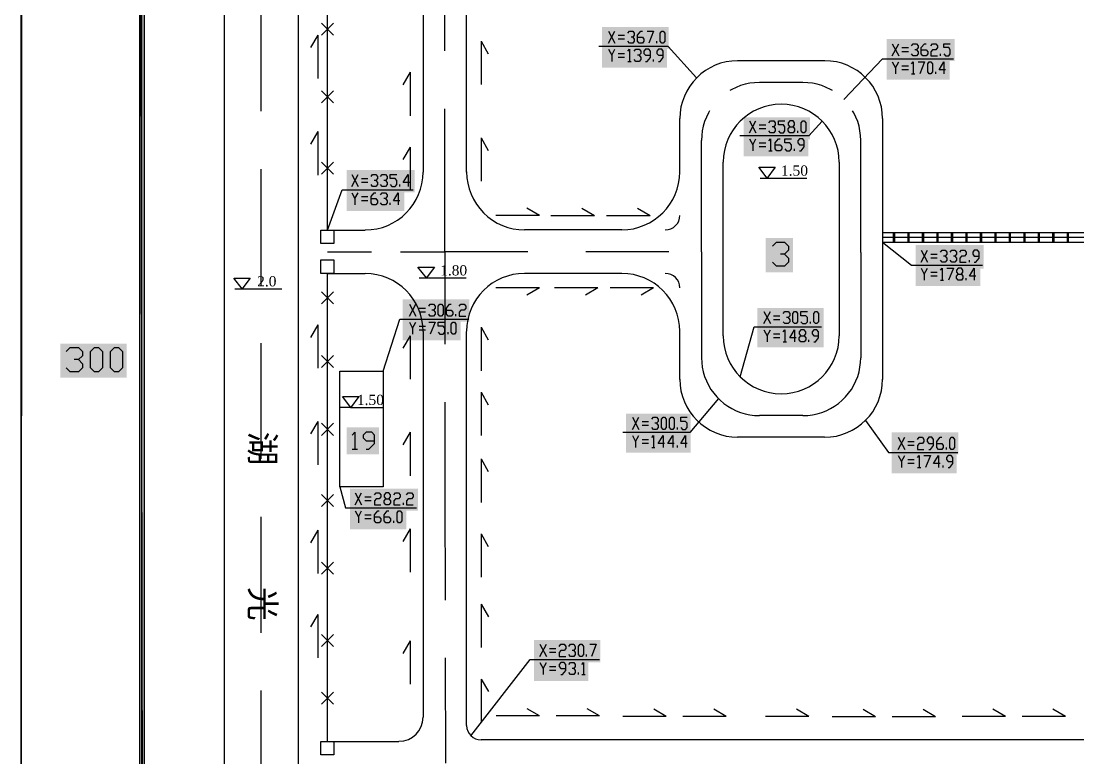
# Model space of a CAD drawing. Header units: inches. Extents: x 0 to 841, y 0 to 594.
# Drawn here: x 0 to 218.8, y 226.1 to 378.7 of the extents above; entities that cross this region are included whole.
import ezdxf

# ---------------------------------------------------------------- set-up
doc = ezdxf.new("R2010")
doc.units = ezdxf.units.IN
doc.header["$MEASUREMENT"] = 0
doc.layers.add('PDF_几何图形', color=7, linetype='Continuous')
doc.layers.add('PDF_文字', color=7, linetype='Continuous')
doc.layers.add('PDF_实体填充', color=7, linetype='Continuous', true_color=0xffffff)
doc.styles.add('PDF SimSun', font='')
doc.styles.add('PDF Times New Roman', font='times.ttf')
doc.styles.get('PDF SimSun').set_extended_font_data('SimSun')

msp = doc.modelspace()

# ---------------------------------------------------------------- hatches: boundary and pattern name
at = {"layer": 'PDF_几何图形', "true_color": 0xffffff, "transparency": 33554559}
h = msp.add_hatch(color=7, dxfattribs=at)
h.paths.add_polyline_path([(0.08, 0.08), (0.08, 593.87), (0, 0)])
h.paths.add_polyline_path([(0.08, 593.87), (0, 0), (0, 593.96)])
h = msp.add_hatch(color=7, dxfattribs=at)
h.paths.add_polyline_path([(25, 584.48), (25, 583.46), (831.49, 584.48)])
h.paths.add_polyline_path([(25, 583.46), (831.49, 584.48), (830.47, 583.46)])
h.paths.add_polyline_path([(831.49, 584.48), (830.47, 583.46), (831.49, 9.48)])
h.paths.add_polyline_path([(830.47, 583.46), (831.49, 9.48), (830.47, 10.5)])
h.paths.add_polyline_path([(831.49, 9.48), (830.47, 10.5), (24.49, 9.48)])
h.paths.add_polyline_path([(830.47, 10.5), (24.49, 9.48), (25.48, 10.5)])
h.paths.add_polyline_path([(24.49, 9.48), (25.48, 10.5), (24.49, 584.48)])
h.paths.add_polyline_path([(25.48, 10.5), (24.49, 584.48), (25.48, 583.46)])
h.paths.add_polyline_path([(24.49, 584.48), (25.48, 583.46), (410.49, 584.48)])
h.paths.add_polyline_path([(25.48, 583.46), (410.49, 584.48), (410.49, 583.46)])
at = {"layer": 'PDF_实体填充', "transparency": 33554559}
for points in [[(120.3, 372.89), (134.06, 372.89), (134.06, 377.47), (120.3, 377.47)], [(179.21, 370.42), (193.32, 370.42), (193.32, 375), (179.21, 375)], [(120.3, 369.01), (133.7, 369.01), (133.7, 373.59), (120.3, 373.59)], [(179.21, 366.54), (192.26, 366.54), (192.26, 371.12), (179.21, 371.12)], [(149.58, 354.19), (163.34, 354.19), (163.34, 358.77), (149.58, 358.77)], [(149.58, 350.66), (162.98, 350.66), (162.98, 355.25), (149.58, 355.25)], [(67.38, 343.25), (81.49, 343.25), (81.49, 347.84), (67.38, 347.84)], [(67.38, 339.37), (79.37, 339.37), (79.37, 343.96), (67.38, 343.96)], [(154.16, 326.67), (159.81, 326.67), (159.81, 333.73), (154.16, 333.73)], [(185.21, 327.38), (199.32, 327.38), (199.32, 332.32), (185.21, 332.32)], [(185.21, 323.85), (198.61, 323.85), (198.61, 328.44), (185.21, 328.44)], [(79.02, 316.44), (92.78, 316.44), (92.78, 321.03), (79.02, 321.03)], [(152.4, 314.68), (166.16, 314.68), (166.16, 319.26), (152.4, 319.26)], [(79.02, 312.56), (91.02, 312.56), (91.02, 317.15), (79.02, 317.15)], [(152.4, 311.15), (166.16, 311.15), (166.16, 315.74), (152.4, 315.74)], [(8.11, 304.8), (21.87, 304.8), (21.87, 311.86), (8.11, 311.86)], [(125.24, 292.81), (138.64, 292.81), (138.64, 297.39), (125.24, 297.39)], [(67.38, 288.93), (74.08, 288.93), (74.08, 294.57), (67.38, 294.57)], [(125.24, 289.28), (138.64, 289.28), (138.64, 293.86), (125.24, 293.86)], [(180.27, 288.93), (194.03, 288.93), (194.03, 293.51), (180.27, 293.51)], [(180.27, 285.04), (193.68, 285.04), (193.68, 289.63), (180.27, 289.63)], [(68.09, 277.28), (82.2, 277.28), (82.2, 281.87), (68.09, 281.87)], [(68.09, 273.4), (79.73, 273.4), (79.73, 277.99), (68.09, 277.99)], [(106.19, 245.89), (119.94, 245.89), (119.94, 250.47), (106.19, 250.47)], [(106.19, 242.01), (117.47, 242.01), (117.47, 246.59), (106.19, 246.59)]]:
    msp.add_hatch(color=7, dxfattribs=at).paths.add_polyline_path(points, flags=16)

# ---------------------------------------------------------------- linework, layer by layer
at = {"layer": 'PDF_几何图形', "color": 4, "true_color": 0x00ffff}
for p, q in [((42.02, 554.02), (42.02, 9.99)), ((57.34, 554.02), (57.34, 9.99))]:
    msp.add_line(p, q, dxfattribs=at)
at = {"layer": 'PDF_几何图形', "color": 2, "true_color": 0xffff00}
msp.add_line((25, 9.99), (25, 518.46), dxfattribs=at)
at = {"layer": 'PDF_几何图形'}
for p, q in [((83.23, 460.82), (83.23, 347.41)), ((92.22, 347.43), (92.24, 412.83)), ((87.71, 372.55), (87.69, 402.19)), ((49.7, 360), (49.7, 384.01)), ((121.62, 374.1), (122.96, 376.6)), ((121.62, 376.6), (122.96, 374.1)), ((61.45, 375.79), (59.94, 373.19)), ((61.45, 375.79), (61.45, 366.78)), ((95.23, 374.52), (95.23, 365.53)), ((95.23, 374.52), (96.73, 371.92)), ((123.61, 375.77), (124.95, 375.77)), ((124.95, 374.93), (123.61, 374.93)), ((131.61, 374.1), (131.61, 374.5)), ((133.94, 373.46), (119.61, 373.46)), ((122.28, 371.6), (122.96, 372.85)), ((123.61, 372), (124.95, 372)), ((139.87, 366.97), (133.94, 373.46)), ((180.38, 371.52), (181.72, 374.01)), ((180.38, 374.01), (181.72, 371.52)), ((182.37, 373.19), (183.71, 373.19)), ((183.71, 372.34), (182.37, 372.34)), ((124.95, 371.18), (123.61, 371.18)), ((125.62, 370.35), (126.28, 370.35)), ((130.96, 370.35), (130.96, 370.76)), ((166.37, 370.48), (148.36, 370.48)), ((170.35, 362.46), (178.37, 370.9)), ((178.37, 370.9), (193.08, 370.9)), ((181.04, 369.02), (181.72, 370.27)), ((190.37, 371.52), (190.37, 371.94)), ((80.56, 368.09), (79.06, 365.51)), ((80.56, 368.09), (80.56, 359.09)), ((182.37, 369.44), (183.71, 369.44)), ((183.71, 368.6), (182.37, 368.6)), ((184.38, 367.77), (185.04, 367.77)), ((189.38, 367.77), (189.38, 368.19)), ((161.86, 365.97), (152.87, 365.97)), ((87.74, 330.92), (87.71, 360.55)), ((136.36, 347.43), (136.36, 358.48)), ((150.81, 355.56), (152.15, 358.06)), ((150.81, 358.06), (152.15, 355.56)), ((152.82, 357.23), (154.16, 357.23)), ((165.84, 357.97), (163.13, 354.94)), ((178.37, 358.48), (178.37, 304.48)), ((61.45, 355.79), (59.94, 353.19)), ((61.45, 355.79), (61.45, 346.79)), ((95.23, 354.52), (95.23, 345.52)), ((95.23, 354.52), (96.73, 351.92)), ((163.13, 354.94), (148.82, 354.94)), ((154.16, 356.4), (152.82, 356.4)), ((160.82, 355.56), (160.82, 355.98)), ((80.56, 352.59), (79.06, 349.99)), ((80.56, 352.59), (80.56, 343.6)), ((140.86, 330.92), (140.86, 353.97)), ((151.49, 353.06), (152.15, 354.31)), ((152.82, 353.48), (154.16, 353.48)), ((154.16, 352.64), (152.82, 352.64)), ((173.86, 330.77), (173.86, 353.97)), ((154.81, 351.81), (155.49, 351.81)), ((160.15, 351.81), (160.15, 352.23)), ((49.7, 324), (49.7, 348)), ((145.37, 313.48), (145.37, 349.48)), ((152.65, 348.4), (154.43, 346.18)), ((152.82, 348.4), (156.15, 348.4)), ((156.15, 348.4), (154.43, 346.1)), ((169.35, 349.48), (169.35, 313.48)), ((68.45, 344.4), (69.79, 346.9)), ((68.45, 346.9), (69.79, 344.4)), ((70.44, 346.07), (71.78, 346.07)), ((152.99, 346.18), (162.69, 346.18)), ((63.42, 335.41), (66.44, 343.77)), ((66.44, 343.77), (81.15, 343.77)), ((71.78, 345.23), (70.44, 345.23)), ((78.44, 344.4), (78.44, 344.83)), ((69.11, 341.91), (69.79, 343.15)), ((70.44, 342.33), (71.78, 342.33)), ((71.78, 341.48), (70.44, 341.48)), ((76.43, 340.66), (76.43, 341.06)), ((107.34, 338.43), (104.73, 339.94)), ((118.7, 338.35), (116.1, 339.85)), ((130.24, 338.35), (127.64, 339.85)), ((107.34, 338.43), (98.32, 338.43)), ((118.7, 338.35), (109.71, 338.35)), ((130.24, 338.35), (121.22, 338.35)), ((63.42, 335.41), (71.23, 335.41)), ((124.35, 335.43), (104.22, 335.43)), ((178.37, 334.9), (275.23, 334.9)), ((180.57, 334.9), (180.57, 332.89)), ((180.81, 334.9), (180.81, 332.89)), ((183.58, 334.9), (183.58, 332.89)), ((183.81, 334.9), (183.81, 332.89)), ((186.58, 334.9), (186.58, 332.89)), ((186.82, 334.9), (186.82, 332.89)), ((189.59, 334.9), (189.59, 332.89)), ((189.8, 334.9), (189.8, 332.89)), ((192.57, 334.9), (192.57, 332.89)), ((192.81, 334.9), (192.81, 332.89)), ((195.58, 334.9), (195.58, 332.89)), ((195.81, 334.9), (195.81, 332.89)), ((198.59, 334.9), (198.59, 332.89)), ((198.82, 334.9), (198.82, 332.89)), ((201.59, 334.9), (201.59, 332.89)), ((201.8, 334.9), (201.8, 332.89)), ((204.58, 334.9), (204.58, 332.89)), ((204.81, 334.9), (204.81, 332.89)), ((207.58, 334.9), (207.58, 332.89)), ((207.81, 334.9), (207.81, 332.89)), ((210.59, 334.9), (210.59, 332.89)), ((210.8, 334.9), (210.8, 332.89)), ((213.57, 334.9), (213.57, 332.89)), ((213.8, 334.9), (213.8, 332.89)), ((216.58, 334.9), (216.58, 332.89)), ((216.81, 334.9), (216.81, 332.89)), ((274.24, 333.88), (178.37, 333.88)), ((178.37, 332.89), (273.24, 332.89)), ((178.37, 332.89), (184.34, 328.13)), ((63.42, 330.9), (72.56, 330.9)), ((78.57, 330.92), (87.74, 330.92)), ((87.74, 330.92), (87.74, 311.74)), ((104.92, 330.92), (87.74, 330.92)), ((134.11, 330.92), (116.92, 330.92)), ((140.86, 330.92), (140.86, 308.97)), ((173.86, 330.77), (173.86, 308.97)), ((186.35, 328.76), (187.68, 331.26)), ((186.35, 331.26), (187.68, 328.76)), ((188.34, 330.43), (189.67, 330.43)), ((189.67, 329.59), (188.34, 329.59)), ((196.34, 328.76), (196.34, 329.18)), ((63.39, 326.41), (71.23, 326.41)), ((82.08, 327.74), (83.88, 325.52)), ((82.25, 327.74), (85.58, 327.74)), ((85.58, 327.74), (83.88, 325.44)), ((124.35, 326.43), (104.22, 326.43)), ((184.34, 328.13), (199.05, 328.13)), ((187.01, 326.26), (187.68, 327.51)), ((188.34, 326.69), (189.67, 326.69)), ((43.94, 325.46), (45.72, 323.26)), ((44.11, 325.46), (47.41, 325.46)), ((47.41, 325.46), (45.72, 323.17)), ((82.42, 325.52), (92.12, 325.54)), ((189.67, 325.84), (188.34, 325.84)), ((190.35, 325.01), (191.01, 325.01)), ((195.69, 325.01), (195.69, 325.42)), ((44.28, 323.26), (53.95, 323.26)), ((107.34, 323.43), (98.32, 323.43)), ((107.34, 323.43), (104.73, 321.92)), ((119.42, 323.43), (110.41, 323.43)), ((119.42, 323.43), (116.82, 321.92)), ((130.96, 323.43), (121.94, 323.43)), ((130.96, 323.43), (128.35, 321.92)), ((80.39, 317.58), (81.72, 320.08)), ((80.39, 320.08), (81.72, 317.58)), ((82.38, 319.24), (83.71, 319.24)), ((83.71, 318.41), (82.38, 318.41)), ((90.04, 317.58), (90.04, 317.99)), ((153.8, 316.02), (155.13, 318.52)), ((153.8, 318.52), (155.13, 316.02)), ((155.79, 317.67), (157.12, 317.67)), ((61.45, 315.79), (59.94, 313.18)), ((61.45, 315.79), (61.45, 306.79)), ((74.97, 306.2), (78.38, 316.95)), ((78.38, 316.95), (92.71, 316.95)), ((81.05, 315.09), (81.72, 316.34)), ((82.38, 315.49), (83.71, 315.49)), ((95.23, 315.28), (95.23, 306.28)), ((95.23, 315.28), (96.73, 312.67)), ((148.89, 304.99), (151.79, 315.38)), ((151.79, 315.38), (165.71, 315.38)), ((157.12, 316.84), (155.79, 316.84)), ((163.45, 316.02), (163.45, 316.42)), ((80.56, 313.5), (79.06, 310.92)), ((80.56, 313.5), (80.56, 304.5)), ((83.71, 314.66), (82.38, 314.66)), ((83.23, 314.41), (83.23, 270.07)), ((88.39, 313.82), (88.39, 314.24)), ((92.22, 274.98), (92.22, 314.43)), ((136.36, 304.48), (136.36, 314.43)), ((154.45, 313.52), (155.13, 314.77)), ((155.79, 313.92), (157.12, 313.92)), ((157.12, 313.1), (155.79, 313.1)), ((49.7, 288.01), (49.7, 312)), ((157.8, 312.25), (158.45, 312.25)), ((163.13, 312.25), (163.13, 312.67)), ((66.44, 300.91), (68.22, 298.68)), ((66.61, 300.91), (69.93, 300.91)), ((69.93, 300.91), (68.22, 298.6)), ((95.23, 301.84), (95.23, 292.84)), ((95.23, 301.84), (96.73, 299.23)), ((144.38, 300.5), (138.49, 293.5)), ((68.22, 298.68), (65.98, 298.68)), ((68.22, 298.68), (74.97, 298.68)), ((87.74, 299.74), (87.74, 280.56)), ((61.45, 295.78), (59.94, 293.18)), ((61.45, 295.78), (61.45, 286.79)), ((126.58, 294.13), (127.91, 296.63)), ((126.58, 296.63), (127.91, 294.13)), ((128.57, 295.78), (129.9, 295.78)), ((161.86, 296.97), (152.87, 296.97)), ((174.86, 295.99), (179.6, 289.35)), ((80.56, 293.52), (79.06, 290.91)), ((80.56, 293.52), (80.56, 284.5)), ((138.49, 293.5), (124.57, 293.5)), ((129.9, 294.96), (128.57, 294.96)), ((135.91, 294.13), (135.91, 294.53)), ((127.23, 291.63), (127.91, 292.88)), ((128.57, 292.04), (129.9, 292.04)), ((129.9, 291.21), (128.57, 291.21)), ((166.37, 292.48), (148.36, 292.48)), ((181.61, 289.98), (182.94, 292.48)), ((181.61, 292.48), (182.94, 289.98)), ((183.6, 291.63), (184.93, 291.63)), ((68.52, 290.05), (69.68, 290.05)), ((130.58, 290.39), (131.23, 290.39)), ((135.91, 290.39), (135.91, 290.79)), ((179.6, 289.35), (193.93, 289.35)), ((184.93, 290.81), (183.6, 290.81)), ((191.6, 289.98), (191.6, 290.39)), ((95.23, 287.99), (95.23, 279)), ((95.23, 287.99), (96.73, 285.39)), ((182.27, 287.49), (182.94, 288.73)), ((183.6, 287.89), (184.93, 287.89)), ((184.93, 287.06), (183.6, 287.06)), ((190.94, 286.24), (190.94, 286.64)), ((185.61, 286.24), (186.27, 286.24)), ((65.98, 282.22), (67.16, 277.88)), ((69.15, 278.49), (70.48, 280.99)), ((69.15, 280.99), (70.48, 278.49)), ((71.16, 280.16), (72.5, 280.16)), ((87.74, 280.56), (87.78, 258.78)), ((67.16, 277.88), (81.87, 277.88)), ((72.5, 279.32), (71.16, 279.32)), ((79.16, 278.49), (79.16, 278.91)), ((49.7, 252.01), (49.7, 276.01)), ((69.83, 275.99), (70.48, 277.24)), ((71.16, 276.42), (72.5, 276.42)), ((72.5, 275.57), (71.16, 275.57)), ((77.15, 274.74), (77.15, 275.17)), ((80.56, 273.52), (79.06, 270.91)), ((80.56, 273.52), (80.56, 264.52)), ((92.22, 232.79), (92.22, 274.98)), ((92.22, 274.55), (92.22, 274.98)), ((61.45, 273.24), (59.94, 270.64)), ((61.45, 273.24), (61.45, 264.24)), ((95.23, 272.48), (95.23, 263.48)), ((95.23, 272.48), (96.73, 269.88)), ((83.23, 270.07), (83.23, 234.48)), ((83.23, 270.07), (83.23, 247.54)), ((95.25, 257.92), (95.25, 248.92)), ((95.25, 257.92), (96.75, 255.33)), ((61.45, 255.8), (59.94, 253.2)), ((61.45, 255.8), (61.45, 246.78)), ((80.56, 250.34), (79.06, 247.73)), ((80.56, 250.34), (80.56, 241.34)), ((107.42, 247.1), (108.75, 249.6)), ((107.42, 249.6), (108.75, 247.1)), ((109.41, 248.75), (110.74, 248.75)), ((110.74, 247.93), (109.41, 247.93)), ((117.09, 247.1), (117.09, 247.5)), ((87.8, 246.78), (87.84, 225)), ((93.11, 230.67), (105.41, 246.46)), ((105.41, 246.46), (119.74, 246.46)), ((108.08, 244.6), (108.75, 245.85)), ((109.41, 245), (110.74, 245)), ((110.74, 244.18), (109.41, 244.18)), ((115.42, 243.35), (115.42, 243.76)), ((116.08, 243.35), (116.76, 243.35)), ((95.25, 242.4), (95.25, 233.4)), ((95.25, 242.4), (96.75, 239.8)), ((49.7, 216.01), (49.7, 240.01)), ((107.36, 234.76), (98.36, 234.76)), ((107.36, 234.76), (104.75, 236.26)), ((119.78, 234.76), (110.79, 234.76)), ((119.78, 234.76), (117.18, 236.26)), ((133.58, 234.67), (124.57, 234.67)), ((133.58, 234.67), (130.98, 236.18)), ((146.01, 234.67), (136.99, 234.67)), ((146.01, 234.67), (143.4, 236.18)), ((163.13, 234.67), (154.14, 234.67)), ((163.13, 234.67), (160.53, 236.18)), ((176.91, 234.61), (167.92, 234.61)), ((176.91, 234.61), (174.33, 236.11)), ((189.34, 234.61), (180.34, 234.61)), ((189.34, 234.61), (186.75, 236.11)), ((203.81, 234.67), (194.82, 234.67)), ((203.81, 234.67), (201.21, 236.18)), ((216.24, 234.67), (207.24, 234.67)), ((216.24, 234.67), (213.64, 236.18)), ((226.12, 229.81), (95.23, 229.81)), ((63.42, 229.49), (78.21, 229.49))]:
    msp.add_line(p, q, dxfattribs=at)
at = {"layer": 'PDF_几何图形', "color": 1, "true_color": 0xff0000}
for p, q in [((63.42, 335.41), (63.42, 397.66)), ((64.66, 378.27), (62.17, 375.77)), ((64.66, 375.77), (62.17, 378.27)), ((64.66, 364.24), (62.17, 361.74)), ((64.66, 361.74), (62.17, 364.24)), ((64.66, 349.5), (62.17, 347.01)), ((64.66, 347.01), (62.17, 349.5)), ((63.42, 325.27), (63.42, 326.41)), ((63.42, 276.06), (63.42, 325.27)), ((64.66, 322.6), (62.17, 320.1)), ((64.66, 320.1), (62.17, 322.6)), ((64.66, 309.41), (62.17, 306.92)), ((64.66, 306.92), (62.17, 309.41)), ((64.66, 295.38), (62.17, 292.88)), ((64.66, 292.88), (62.17, 295.38)), ((64.66, 280.65), (62.17, 278.15)), ((64.66, 278.15), (62.17, 280.65)), ((63.42, 229.49), (63.42, 276.06)), ((64.66, 266.62), (62.17, 264.1)), ((64.66, 264.1), (62.17, 266.62)), ((64.66, 251.63), (62.17, 249.13)), ((64.66, 249.13), (62.17, 251.63)), ((64.66, 239.71), (62.17, 237.21)), ((64.66, 237.21), (62.17, 239.71))]:
    msp.add_line(p, q, dxfattribs=at)
at = {"layer": 'PDF_几何图形'}
for points in [[(0.08, 593.87), (0, 0), (0, 593.96), (0.08, 593.87), (0.08, 593.87)], [(132.63, 374.1), (132.29, 374.5), (132.29, 376.17), (132.63, 376.6), (132.95, 376.6), (133.29, 376.17), (133.29, 374.5), (132.95, 374.1)], [(188.04, 367.77), (187.71, 368.19), (187.71, 369.85), (188.04, 370.27), (188.38, 370.27), (188.72, 369.85), (188.72, 368.19), (188.38, 367.77)], [(161.82, 355.56), (161.48, 355.98), (161.48, 357.65), (161.82, 358.06), (162.16, 358.06), (162.5, 357.65), (162.5, 355.98), (162.16, 355.56)], [(64.73, 332.59), (62.08, 332.59), (62.08, 335.41), (64.73, 335.41)], [(64.73, 326.41), (62.06, 326.41), (62.06, 329.21), (64.73, 329.21)], [(86.72, 317.58), (86.38, 317.99), (86.38, 319.66), (86.72, 320.08), (87.06, 320.08), (87.38, 319.66), (87.38, 317.99), (87.06, 317.58)], [(160.13, 316.02), (159.79, 316.42), (159.79, 318.09), (160.13, 318.52), (160.46, 318.52), (160.78, 318.09), (160.78, 316.42), (160.46, 316.02)], [(164.47, 316.02), (164.13, 316.42), (164.13, 318.09), (164.47, 318.52), (164.78, 318.52), (165.12, 318.09), (165.12, 316.42), (164.78, 316.02)], [(89.39, 313.82), (89.05, 314.24), (89.05, 315.91), (89.39, 316.34), (89.73, 316.34), (90.04, 315.91), (90.04, 314.24), (89.73, 313.82)], [(65.98, 306.2), (74.97, 306.2), (74.97, 282.22), (65.98, 282.22)], [(132.91, 294.13), (132.57, 294.53), (132.57, 296.21), (132.91, 296.63), (133.24, 296.63), (133.58, 296.21), (133.58, 294.53), (133.24, 294.13)], [(134.58, 294.13), (134.24, 294.53), (134.24, 296.21), (134.58, 296.63), (134.92, 296.63), (135.23, 296.21), (135.23, 294.53), (134.92, 294.13)], [(192.6, 289.98), (192.28, 290.39), (192.28, 292.06), (192.6, 292.48), (192.93, 292.48), (193.27, 292.06), (193.27, 290.39), (192.93, 289.98)], [(78.15, 274.74), (77.83, 275.17), (77.83, 276.82), (78.15, 277.24), (78.49, 277.24), (78.82, 276.82), (78.82, 275.17), (78.49, 274.74)], [(115.76, 247.1), (115.42, 247.5), (115.42, 249.17), (115.76, 249.6), (116.08, 249.6), (116.42, 249.17), (116.42, 247.5), (116.08, 247.1)], [(64.73, 226.69), (62.08, 226.69), (62.08, 229.49), (64.73, 229.49)]]:
    msp.add_lwpolyline(points, close=True, dxfattribs=at)
for points in [[(0.08, 0.08), (0.08, 593.87), (0, 0), (0.08, 0.08), (0.08, 0.08)], [(24.49, 9.48), (25.48, 10.5), (24.49, 584.48), (24.49, 9.48), (24.49, 9.48)], [(25.48, 10.5), (24.49, 584.48), (25.48, 583.46), (25.48, 10.5), (25.48, 10.5)], [(125.62, 376.17), (125.96, 376.6), (126.62, 376.6), (126.96, 376.17), (126.96, 375.77), (126.62, 375.35), (126.28, 375.35)], [(127.61, 375.35), (128.63, 375.35), (128.95, 374.93), (128.95, 374.5), (128.63, 374.1), (127.95, 374.1), (127.61, 374.5), (127.61, 375.77), (128.29, 376.6), (128.63, 376.6)], [(129.62, 376.6), (130.96, 376.6), (129.96, 374.1)], [(126.62, 375.35), (126.96, 374.93), (126.96, 374.5), (126.62, 374.1), (125.96, 374.1), (125.62, 374.5)], [(121.62, 372.85), (122.28, 371.6), (122.28, 370.35)], [(125.62, 372.43), (125.96, 372.85), (125.96, 370.35)], [(126.96, 372.43), (127.3, 372.85), (127.95, 372.85), (128.29, 372.43), (128.29, 372), (127.95, 371.6), (127.61, 371.6)], [(129.29, 370.35), (129.62, 370.35), (130.28, 371.18), (130.28, 372.43), (129.96, 372.85), (129.29, 372.85), (128.95, 372.43), (128.95, 372), (129.29, 371.6), (130.28, 371.6)], [(131.95, 370.35), (132.29, 370.35), (132.95, 371.18), (132.95, 372.43), (132.63, 372.85), (131.95, 372.85), (131.61, 372.43), (131.61, 372), (131.95, 371.6), (132.95, 371.6)], [(184.38, 373.59), (184.72, 374.01), (185.38, 374.01), (185.72, 373.59), (185.72, 373.19), (185.38, 372.77), (185.04, 372.77)], [(185.38, 372.77), (185.72, 372.34), (185.72, 371.94), (185.38, 371.52), (184.72, 371.52), (184.38, 371.94)], [(186.37, 372.77), (187.39, 372.77), (187.71, 372.34), (187.71, 371.94), (187.39, 371.52), (186.71, 371.52), (186.37, 371.94), (186.37, 373.19), (187.05, 374.01), (187.39, 374.01)], [(188.38, 373.59), (188.72, 374.01), (189.38, 374.01), (189.72, 373.59), (189.72, 373.19), (189.38, 372.77), (188.72, 372.77), (188.38, 372.34), (188.38, 371.52), (189.72, 371.52)], [(191.05, 371.94), (191.39, 371.52), (192.05, 371.52), (192.38, 371.94), (192.38, 372.77), (192.05, 373.19), (191.05, 373.19), (191.05, 374.01), (192.38, 374.01)], [(127.95, 371.6), (128.29, 371.18), (128.29, 370.76), (127.95, 370.35), (127.3, 370.35), (126.96, 370.76)], [(180.38, 370.27), (181.04, 369.02), (181.04, 367.77)], [(184.38, 369.85), (184.72, 370.27), (184.72, 367.77)], [(185.72, 370.27), (187.05, 370.27), (186.06, 367.77)], [(191.39, 368.6), (190.06, 368.6), (191.05, 370.27), (191.05, 367.77)], [(152.87, 365.97), (151.87, 365.93), (150.9, 365.8), (149.92, 365.61), (148.97, 365.32), (148.04, 364.96), (147.15, 364.53), (146.75, 364.28)], [(167.98, 364.3), (167.58, 364.53), (166.69, 364.96), (165.76, 365.32), (164.8, 365.61), (163.83, 365.8), (162.86, 365.93), (161.86, 365.97)], [(142.56, 360.09), (142.3, 359.69), (141.88, 358.8), (141.52, 357.86), (141.22, 356.91), (141.03, 355.96), (140.91, 354.96), (140.86, 353.97)], [(173.86, 353.97), (173.82, 354.96), (173.69, 355.96), (173.5, 356.91), (173.21, 357.86), (172.85, 358.8), (172.42, 359.69), (172.17, 360.09)], [(154.81, 357.65), (155.15, 358.06), (155.83, 358.06), (156.15, 357.65), (156.15, 357.23), (155.83, 356.81), (155.49, 356.81)], [(155.83, 356.81), (156.15, 356.4), (156.15, 355.98), (155.83, 355.56), (155.15, 355.56), (154.81, 355.98)], [(156.82, 355.98), (157.16, 355.56), (157.82, 355.56), (158.16, 355.98), (158.16, 356.81), (157.82, 357.23), (156.82, 357.23), (156.82, 358.06), (158.16, 358.06)], [(159.15, 355.56), (158.81, 355.98), (158.81, 356.4), (159.15, 356.81), (159.83, 356.81), (160.15, 357.23), (160.15, 357.65), (159.83, 358.06), (159.15, 358.06), (158.81, 357.65), (158.81, 357.23), (159.15, 356.81)], [(159.83, 356.81), (160.15, 356.4), (160.15, 355.98), (159.83, 355.56), (159.15, 355.56)], [(150.81, 354.31), (151.49, 353.06), (151.49, 351.81)], [(154.81, 353.91), (155.15, 354.31), (155.15, 351.81)], [(156.15, 353.06), (157.16, 353.06), (157.48, 352.64), (157.48, 352.23), (157.16, 351.81), (156.49, 351.81), (156.15, 352.23), (156.15, 353.48), (156.82, 354.31), (157.16, 354.31)], [(158.16, 352.23), (158.5, 351.81), (159.15, 351.81), (159.49, 352.23), (159.49, 353.06), (159.15, 353.48), (158.16, 353.48), (158.16, 354.31), (159.49, 354.31)], [(161.16, 351.81), (161.48, 351.81), (162.16, 352.64), (162.16, 353.91), (161.82, 354.31), (161.16, 354.31), (160.82, 353.91), (160.82, 353.48), (161.16, 353.06), (162.16, 353.06)], [(72.45, 346.48), (72.77, 346.9), (73.45, 346.9), (73.79, 346.48), (73.79, 346.07), (73.45, 345.65), (73.11, 345.65)], [(74.44, 346.48), (74.78, 346.9), (75.44, 346.9), (75.78, 346.48), (75.78, 346.07), (75.44, 345.65), (75.1, 345.65)], [(76.43, 344.83), (76.77, 344.4), (77.45, 344.4), (77.77, 344.83), (77.77, 345.65), (77.45, 346.07), (76.43, 346.07), (76.43, 346.9), (77.77, 346.9)], [(80.43, 345.23), (79.1, 345.23), (80.12, 346.9), (80.12, 344.4)], [(73.45, 345.65), (73.79, 345.23), (73.79, 344.83), (73.45, 344.4), (72.77, 344.4), (72.45, 344.83)], [(75.44, 345.65), (75.78, 345.23), (75.78, 344.83), (75.44, 344.4), (74.78, 344.4), (74.44, 344.83)], [(68.45, 343.15), (69.11, 341.91), (69.11, 340.66)], [(72.45, 341.91), (73.45, 341.91), (73.79, 341.48), (73.79, 341.06), (73.45, 340.66), (72.77, 340.66), (72.45, 341.06), (72.45, 342.33), (73.11, 343.15), (73.45, 343.15)], [(74.44, 342.73), (74.78, 343.15), (75.44, 343.15), (75.78, 342.73), (75.78, 342.33), (75.44, 341.91), (75.1, 341.91)], [(75.44, 341.91), (75.78, 341.48), (75.78, 341.06), (75.44, 340.66), (74.78, 340.66), (74.44, 341.06)], [(78.44, 341.48), (77.11, 341.48), (78.1, 343.15), (78.1, 340.66)], [(155.55, 332.08), (156.38, 332.91), (158.05, 332.91), (158.88, 332.08), (158.88, 331.24), (158.05, 330.41), (157.2, 330.41)], [(158.05, 330.41), (158.88, 329.59), (158.88, 328.74), (158.05, 327.91), (156.38, 327.91), (155.55, 328.74)], [(190.35, 330.83), (190.69, 331.26), (191.35, 331.26), (191.69, 330.83), (191.69, 330.43), (191.35, 330.01), (191.01, 330.01)], [(192.34, 330.83), (192.68, 331.26), (193.36, 331.26), (193.68, 330.83), (193.68, 330.43), (193.36, 330.01), (193.02, 330.01)], [(194.35, 330.83), (194.69, 331.26), (195.35, 331.26), (195.69, 330.83), (195.69, 330.43), (195.35, 330.01), (194.69, 330.01), (194.35, 329.59), (194.35, 328.76), (195.69, 328.76)], [(197.36, 328.76), (197.68, 328.76), (198.35, 329.59), (198.35, 330.83), (198.01, 331.26), (197.36, 331.26), (197.02, 330.83), (197.02, 330.43), (197.36, 330.01), (198.35, 330.01)], [(191.35, 330.01), (191.69, 329.59), (191.69, 329.18), (191.35, 328.76), (190.69, 328.76), (190.35, 329.18)], [(193.36, 330.01), (193.68, 329.59), (193.68, 329.18), (193.36, 328.76), (192.68, 328.76), (192.34, 329.18)], [(186.35, 327.51), (187.01, 326.26), (187.01, 325.01)], [(190.35, 327.09), (190.69, 327.51), (190.69, 325.01)], [(191.69, 327.51), (193.02, 327.51), (192.02, 325.01)], [(194.01, 325.01), (193.68, 325.42), (193.68, 325.84), (194.01, 326.26), (194.69, 326.26), (195.01, 326.69), (195.01, 327.09), (194.69, 327.51), (194.01, 327.51), (193.68, 327.09), (193.68, 326.69), (194.01, 326.26)], [(194.69, 326.26), (195.01, 325.84), (195.01, 325.42), (194.69, 325.01), (194.01, 325.01)], [(197.68, 325.84), (196.34, 325.84), (197.36, 327.51), (197.36, 325.01)], [(84.39, 319.66), (84.71, 320.08), (85.39, 320.08), (85.72, 319.66), (85.72, 319.24), (85.39, 318.83), (85.05, 318.83)], [(88.05, 318.83), (89.05, 318.83), (89.39, 318.41), (89.39, 317.99), (89.05, 317.58), (88.39, 317.58), (88.05, 317.99), (88.05, 319.24), (88.71, 320.08), (89.05, 320.08)], [(90.72, 319.66), (91.06, 320.08), (91.72, 320.08), (92.05, 319.66), (92.05, 319.24), (91.72, 318.83), (91.06, 318.83), (90.72, 318.41), (90.72, 317.58), (92.05, 317.58)], [(85.39, 318.83), (85.72, 318.41), (85.72, 317.99), (85.39, 317.58), (84.71, 317.58), (84.39, 317.99)], [(157.8, 318.09), (158.12, 318.52), (158.79, 318.52), (159.13, 318.09), (159.13, 317.67), (158.79, 317.27), (158.45, 317.27)], [(158.79, 317.27), (159.13, 316.84), (159.13, 316.42), (158.79, 316.02), (158.12, 316.02), (157.8, 316.42)], [(161.46, 316.42), (161.8, 316.02), (162.45, 316.02), (162.79, 316.42), (162.79, 317.27), (162.45, 317.67), (161.46, 317.67), (161.46, 318.52), (162.79, 318.52)], [(80.39, 316.34), (81.05, 315.09), (81.05, 313.82)], [(84.39, 316.34), (85.72, 316.34), (84.71, 313.82)], [(86.38, 314.24), (86.72, 313.82), (87.38, 313.82), (87.71, 314.24), (87.71, 315.09), (87.38, 315.49), (86.38, 315.49), (86.38, 316.34), (87.71, 316.34)], [(153.8, 314.77), (154.45, 313.52), (154.45, 312.25)], [(157.8, 314.35), (158.12, 314.77), (158.12, 312.25)], [(160.46, 313.1), (159.13, 313.1), (160.13, 314.77), (160.13, 312.25)], [(161.46, 312.25), (161.12, 312.67), (161.12, 313.1), (161.46, 313.52), (162.12, 313.52), (162.45, 313.92), (162.45, 314.35), (162.12, 314.77), (161.46, 314.77), (161.12, 314.35), (161.12, 313.92), (161.46, 313.52)], [(162.12, 313.52), (162.45, 313.1), (162.45, 312.67), (162.12, 312.25), (161.46, 312.25)], [(164.13, 312.25), (164.47, 312.25), (165.12, 313.1), (165.12, 314.35), (164.78, 314.77), (164.13, 314.77), (163.79, 314.35), (163.79, 313.92), (164.13, 313.52), (165.12, 313.52)], [(140.86, 308.97), (140.91, 308), (141.03, 307), (141.22, 306.03), (141.52, 305.08), (141.88, 304.17), (142.3, 303.28), (142.81, 302.41), (143.4, 301.6), (144.04, 300.84), (144.74, 300.14), (145.5, 299.51), (146.3, 298.94), (147.15, 298.43), (148.04, 297.98), (148.97, 297.62), (149.92, 297.35), (150.9, 297.14), (151.87, 297.01), (152.87, 296.97)], [(161.86, 296.97), (162.86, 297.01), (163.83, 297.14), (164.8, 297.35), (165.76, 297.62), (166.69, 297.98), (167.58, 298.43), (168.42, 298.94), (169.23, 299.51), (169.99, 300.14), (170.69, 300.84), (171.32, 301.6), (171.92, 302.41), (172.42, 303.28), (172.85, 304.17), (173.21, 305.08), (173.5, 306.03), (173.69, 307), (173.82, 308), (173.86, 308.97)], [(130.58, 296.21), (130.92, 296.63), (131.57, 296.63), (131.91, 296.21), (131.91, 295.78), (131.57, 295.38), (131.23, 295.38)], [(131.57, 295.38), (131.91, 294.96), (131.91, 294.53), (131.57, 294.13), (130.92, 294.13), (130.58, 294.53)], [(136.57, 294.53), (136.91, 294.13), (137.58, 294.13), (137.9, 294.53), (137.9, 295.38), (137.58, 295.78), (136.57, 295.78), (136.57, 296.63), (137.9, 296.63)], [(68.52, 292.95), (69.11, 293.54), (69.11, 290.05)], [(71.44, 290.05), (72.01, 290.05), (73.17, 291.21), (73.17, 292.95), (72.6, 293.54), (71.44, 293.54), (70.84, 292.95), (70.84, 292.38), (71.44, 291.78), (73.17, 291.78)], [(126.58, 292.88), (127.23, 291.63), (127.23, 290.39)], [(130.58, 292.46), (130.92, 292.88), (130.92, 290.39)], [(133.24, 291.21), (131.91, 291.21), (132.91, 292.88), (132.91, 290.39)], [(135.23, 291.21), (133.9, 291.21), (134.92, 292.88), (134.92, 290.39)], [(137.9, 291.21), (136.57, 291.21), (137.58, 292.88), (137.58, 290.39)], [(185.61, 292.06), (185.93, 292.48), (186.61, 292.48), (186.94, 292.06), (186.94, 291.63), (186.61, 291.23), (185.93, 291.23), (185.61, 290.81), (185.61, 289.98), (186.94, 289.98)], [(187.94, 289.98), (188.28, 289.98), (188.93, 290.81), (188.93, 292.06), (188.59, 292.48), (187.94, 292.48), (187.6, 292.06), (187.6, 291.63), (187.94, 291.23), (188.93, 291.23)], [(189.61, 291.23), (190.61, 291.23), (190.94, 290.81), (190.94, 290.39), (190.61, 289.98), (189.93, 289.98), (189.61, 290.39), (189.61, 291.63), (190.27, 292.48), (190.61, 292.48)], [(181.61, 288.73), (182.27, 287.49), (182.27, 286.24)], [(185.61, 288.31), (185.93, 288.73), (185.93, 286.24)], [(186.94, 288.73), (188.28, 288.73), (187.26, 286.24)], [(190.27, 287.06), (188.93, 287.06), (189.93, 288.73), (189.93, 286.24)], [(191.94, 286.24), (192.28, 286.24), (192.93, 287.06), (192.93, 288.31), (192.6, 288.73), (191.94, 288.73), (191.6, 288.31), (191.6, 287.89), (191.94, 287.49), (192.93, 287.49)], [(73.15, 280.59), (73.49, 280.99), (74.15, 280.99), (74.49, 280.59), (74.49, 280.16), (74.15, 279.74), (73.49, 279.74), (73.15, 279.32), (73.15, 278.49), (74.49, 278.49)], [(75.48, 278.49), (75.16, 278.91), (75.16, 279.32), (75.48, 279.74), (76.16, 279.74), (76.5, 280.16), (76.5, 280.59), (76.16, 280.99), (75.48, 280.99), (75.16, 280.59), (75.16, 280.16), (75.48, 279.74)], [(77.15, 280.59), (77.49, 280.99), (78.15, 280.99), (78.49, 280.59), (78.49, 280.16), (78.15, 279.74), (77.49, 279.74), (77.15, 279.32), (77.15, 278.49), (78.49, 278.49)], [(79.82, 280.59), (80.16, 280.99), (80.81, 280.99), (81.15, 280.59), (81.15, 280.16), (80.81, 279.74), (80.16, 279.74), (79.82, 279.32), (79.82, 278.49), (81.15, 278.49)], [(76.16, 279.74), (76.5, 279.32), (76.5, 278.91), (76.16, 278.49), (75.48, 278.49)], [(69.15, 277.24), (69.83, 275.99), (69.83, 274.74)], [(73.15, 275.99), (74.15, 275.99), (74.49, 275.57), (74.49, 275.17), (74.15, 274.74), (73.49, 274.74), (73.15, 275.17), (73.15, 276.42), (73.83, 277.24), (74.15, 277.24)], [(75.16, 275.99), (76.16, 275.99), (76.5, 275.57), (76.5, 275.17), (76.16, 274.74), (75.48, 274.74), (75.16, 275.17), (75.16, 276.42), (75.82, 277.24), (76.16, 277.24)], [(111.42, 249.17), (111.76, 249.6), (112.42, 249.6), (112.75, 249.17), (112.75, 248.75), (112.42, 248.35), (111.76, 248.35), (111.42, 247.93), (111.42, 247.1), (112.75, 247.1)], [(113.41, 249.17), (113.75, 249.6), (114.43, 249.6), (114.74, 249.17), (114.74, 248.75), (114.43, 248.35), (114.09, 248.35)], [(117.75, 249.6), (119.08, 249.6), (118.09, 247.1)], [(114.43, 248.35), (114.74, 247.93), (114.74, 247.5), (114.43, 247.1), (113.75, 247.1), (113.41, 247.5)], [(107.42, 245.85), (108.08, 244.6), (108.08, 243.35)], [(111.76, 243.35), (112.08, 243.35), (112.75, 244.18), (112.75, 245.43), (112.42, 245.85), (111.76, 245.85), (111.42, 245.43), (111.42, 245), (111.76, 244.6), (112.75, 244.6)], [(113.41, 245.43), (113.75, 245.85), (114.43, 245.85), (114.74, 245.43), (114.74, 245), (114.43, 244.6), (114.09, 244.6)], [(116.08, 245.43), (116.42, 245.85), (116.42, 243.35)], [(114.43, 244.6), (114.74, 244.18), (114.74, 243.76), (114.43, 243.35), (113.75, 243.35), (113.41, 243.76)]]:
    msp.add_lwpolyline(points, dxfattribs=at)
at = {"layer": 'PDF_几何图形', "color": 1, "true_color": 0xff0000}
for points in [[(9.33, 310.24), (10.18, 311.07), (11.85, 311.07), (12.68, 310.24), (12.68, 309.39), (11.85, 308.57), (11.01, 308.57)], [(11.85, 308.57), (12.68, 307.72), (12.68, 306.9), (11.85, 306.07), (10.18, 306.07), (9.33, 306.9)]]:
    msp.add_lwpolyline(points, dxfattribs=at)
for points in [[(15.18, 306.07), (14.35, 306.9), (14.35, 310.24), (15.18, 311.07), (16, 311.07), (16.85, 310.24), (16.85, 306.9), (16, 306.07)], [(19.35, 306.07), (18.5, 306.9), (18.5, 310.24), (19.35, 311.07), (20.17, 311.07), (21.02, 310.24), (21.02, 306.9), (20.17, 306.07)]]:
    msp.add_lwpolyline(points, close=True, dxfattribs=at)
at = {"layer": 'PDF_几何图形'}
for points in [[(148.37, 370.48), (141.75, 370.48), (136.38, 365.11), (136.38, 358.49)], [(178.37, 358.49), (178.37, 365.11), (173, 370.48), (166.38, 370.48)], [(157.38, 361.48), (150.76, 361.48), (145.39, 356.12), (145.39, 349.49)], [(169.38, 349.49), (169.38, 356.12), (164.01, 361.48), (157.38, 361.48)], [(71.24, 335.43), (77.86, 335.43), (83.23, 340.8), (83.23, 347.42)], [(92.24, 347.44), (92.24, 344.26), (93.51, 341.21), (95.76, 338.96)], [(124.36, 335.45), (130.99, 335.45), (136.36, 340.82), (136.36, 347.44)], [(95.76, 338.96), (98, 336.71), (101.05, 335.45), (104.24, 335.45)], [(133.38, 335.45), (135.04, 335.45), (136.38, 336.79), (136.38, 338.44)], [(83.23, 314.42), (83.23, 321.04), (77.86, 326.41), (71.24, 326.41)], [(104.24, 326.43), (97.61, 326.43), (92.24, 321.06), (92.24, 314.44)], [(136.36, 314.44), (136.36, 321.06), (130.99, 326.43), (124.36, 326.43)], [(136.38, 323.44), (136.38, 325.09), (135.04, 326.43), (133.38, 326.43)], [(145.39, 313.49), (145.39, 306.87), (150.76, 301.5), (157.38, 301.5)], [(157.38, 301.5), (164.01, 301.5), (169.38, 306.87), (169.38, 313.49)], [(136.38, 304.49), (136.38, 297.87), (141.75, 292.5), (148.37, 292.5)], [(166.38, 292.5), (173, 292.5), (178.37, 297.87), (178.37, 304.49)], [(78.22, 229.51), (80.99, 229.51), (83.23, 231.75), (83.23, 234.52)], [(92.24, 232.8), (92.24, 231.15), (93.59, 229.81), (95.24, 229.81)]]:
    msp.add_open_spline(points, degree=3, dxfattribs=at)

# ---------------------------------------------------------------- texts
at = {"layer": 'PDF_文字', "style": 'PDF Times New Roman'}
for s, p in [('1.50', (157.33, 346.67)), ('1.80', (86.76, 326.01)), ('2.0', (48.87, 323.74)), ('1.50', (69.53, 299.17))]:
    msp.add_text(s, height=2.116, dxfattribs=at).set_placement(p)
at = {"layer": 'PDF_文字', "style": 'PDF SimSun'}
for s, p in [('湖', (47.43, 293.67)), ('光', (47.43, 261.49))]:
    msp.add_text(s, height=5.13, rotation=-90, dxfattribs=at).set_placement(p)

doc.saveas('drawing.dxf')
